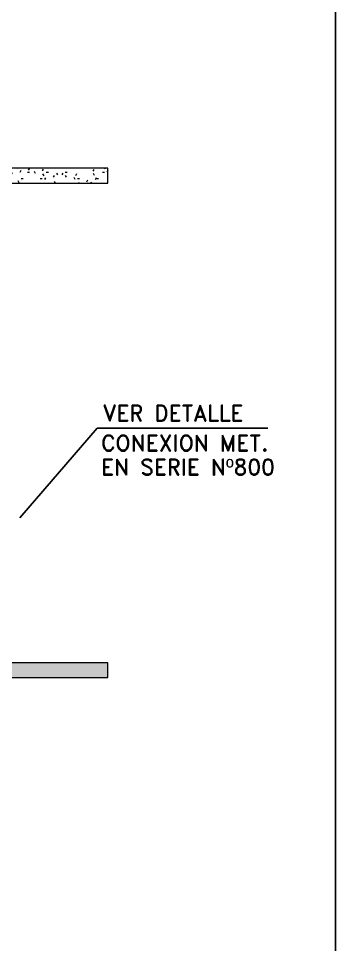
# Model space of a CAD drawing. Extents: x -3544 to 11711, y -11366 to 8565.
# Drawn here: x 5429 to 5687, y 2791 to 3542 of the extents above; entities that cross this region are included whole.
import ezdxf

# ---------------------------------------------------------------- set-up
doc = ezdxf.new("R2010")
doc.units = 0
doc.header["$LTSCALE"] = 30
doc.header["$MEASUREMENT"] = 0
doc.linetypes.add('EJE2$0$RLE-PROYECCION', pattern=[0.71438, 0.47625, -0.23813])
doc.layers.get('0').update_dxf_attribs({"linetype": 'CONTINUOUS'})
doc.layers.add('EJE2$0$CORTES', color=5, linetype='CONTINUOUS')
doc.layers.add('RLA-FORMATO', color=7, linetype='CONTINUOUS')
doc.layers.add('EJE2$0$RLA-ACHURADO', color=30, linetype='EJE2$0$RLE-PROYECCION', lineweight=15, transparency=0.7)
doc.layers.add('EJE2$0$RLA-CONTORNO', color=30, linetype='CONTINUOUS', lineweight=15)
doc.styles.add('EJE2$0$RomanD', font='romand.shx', dxfattribs={"height": 31.5})
pattern_1 = [(0, (-1898.762, -1266.802), (20.32, 5.08), [1.676, -13.564, 1.676, -13.564, -81.28]), (0, (-1898.762, -1266.802), (20.32, 5.08), [-30.48, 1.676, -28.804, 1.676, -13.564, -35.56]), (0, (-1898.762, -1266.802), (20.32, 5.08), [-76.2, 1.676, -8.484, 1.676, -23.724]), (120, (-1891.142, -1264.262), (-14.559409, 15.057636), [1.676, -13.564, 1.676, -13.564, -81.28]), (120, (-1891.142, -1264.262), (-14.559409, 15.057636), [-30.48, 1.676, -28.804, 1.676, -13.564, -35.56]), (120, (-1891.142, -1264.262), (-14.559409, 15.057636), [-76.2, 1.676, -8.484, 1.676, -23.724]), (240, (-1888.602, -1254.102), (-5.760591, -20.137636), [1.676, -13.564, 1.676, -13.564, -81.28]), (240, (-1888.602, -1254.102), (-5.760591, -20.137636), [-30.48, 1.676, -28.804, 1.676, -13.564, -35.56]), (240, (-1888.602, -1254.102), (-5.760591, -20.137636), [-76.2, 1.676, -8.484, 1.676, -23.724])]

# ---------------------------------------------------------------- blocks, each defined once
blk = doc.blocks.new('EJE2')
at = {"layer": 'EJE2$0$RLA-ACHURADO'}
h = blk.add_hatch(dxfattribs=at)
h.set_pattern_fill('FP_1', color=256, style=0, pattern_type=2)
h.set_pattern_definition(pattern_1)
h.paths.add_polyline_path([(2581.51, 1176), (2720.48, 1176), (2720.48, 1188), (2267.68, 1188), (2267.68, 1176), (2407.4, 1176)], flags=0)
h = blk.add_hatch(dxfattribs=at)
h.set_pattern_fill('FP_1', color=256, style=0, pattern_type=2)
h.set_pattern_definition(pattern_1)
h.paths.add_polyline_path([(2668.57, 775), (2720.48, 775), (2720.48, 787), (2135.48, 787), (2135.48, 775), (2625.04, 775)], flags=0)
at = {"layer": 'EJE2$0$CORTES', "color": 1, "linetype": 'Continuous'}
blk.add_lwpolyline([(2850.6, 977.25), (2712.02, 977.25), (2649.22, 904.43)], dxfattribs=at)
at = {"layer": 'EJE2$0$RLA-CONTORNO'}
for p, q in [((2720.48, 1188), (2590.48, 1188)), ((2720.48, 1176), (2720.48, 1188)), ((2625.48, 1176), (2720.48, 1176)), ((2720.48, 787), (-1734.52, 787)), ((2720.48, 775), (2720.48, 787)), ((2625.48, 775), (2720.48, 775))]:
    blk.add_line(p, q, dxfattribs=at)
at = {"layer": 'EJE2$0$CORTES', "color": 3, "style": 'EJE2$0$RomanD'}
for s, p in [('VER DETALLE', (2716.53, 982.92)), ('CONEXION MET.', (2715.18, 958.62)), ('EN SERIE Nº800', (2715.18, 939.16))]:
    blk.add_text(s, height=13, dxfattribs=at).set_placement(p)

msp = doc.modelspace()

# ---------------------------------------------------------------- linework, layer by layer
at = {"layer": 'RLA-FORMATO', "color": 6, "linetype": 'Continuous'}
msp.add_line((5686.9, 4123.1), (5686.9, 68.1), dxfattribs=at)

# ---------------------------------------------------------------- block references
msp.add_blockref('EJE2', (2781.39, 2232.23))

doc.saveas('drawing.dxf')
